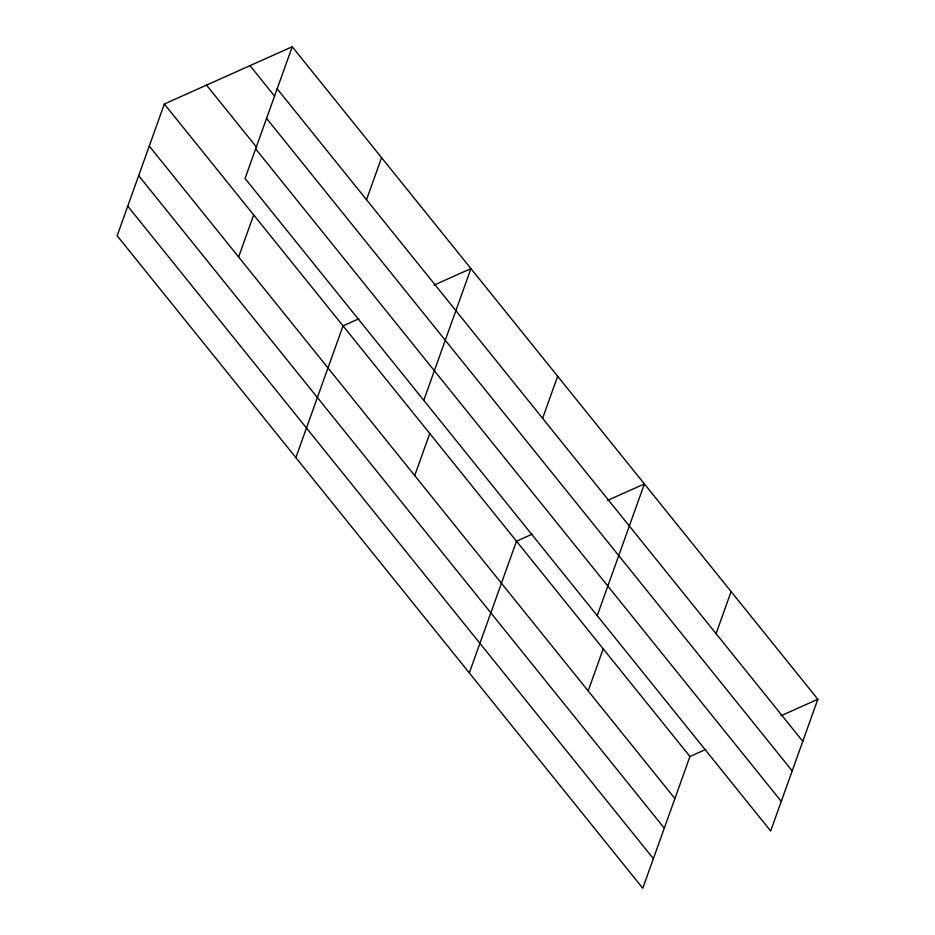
<?xml version="1.0" encoding="UTF-8"?>
<svg xmlns="http://www.w3.org/2000/svg" width="935" height="935" viewBox="0 0 935 935"><rect width="100%" height="100%" fill="white"/><g stroke="black" fill="none" stroke-linecap="round" stroke-linejoin="round"><path stroke-width="1.4" d="M292.223 46.75L245.052 178.48L770.674 830.993L817.844 699.251L292.223 46.75L164.326 104.007L117.155 235.749L642.777 888.25L689.948 756.52L705.773 749.426M238.624 256.996L253.677 214.933M366.52 199.728L381.574 157.676M295.869 457.601L343.04 325.859L358.865 318.777M423.765 400.332L470.936 268.602L434.004 285.14M414.708 475.588L429.761 433.524M542.604 418.319L557.657 376.267M469.323 672.919L516.494 541.19L532.319 534.107M597.22 615.662L644.39 483.933L607.458 500.459M588.162 690.907L603.215 648.855M716.058 633.649L731.112 591.586M780.912 715.789L817.844 699.251M277.157 88.802L802.791 741.315M250.019 65.649L274.633 96.211M266.569 118.406L792.19 770.908M206.53 85.12L256.681 147.368M255.652 148.887L781.274 801.4M164.326 104.007L689.948 756.52M149.261 146.07L674.895 798.572M138.672 175.663L664.294 828.165M127.756 206.156L653.378 858.657"/></g></svg>
